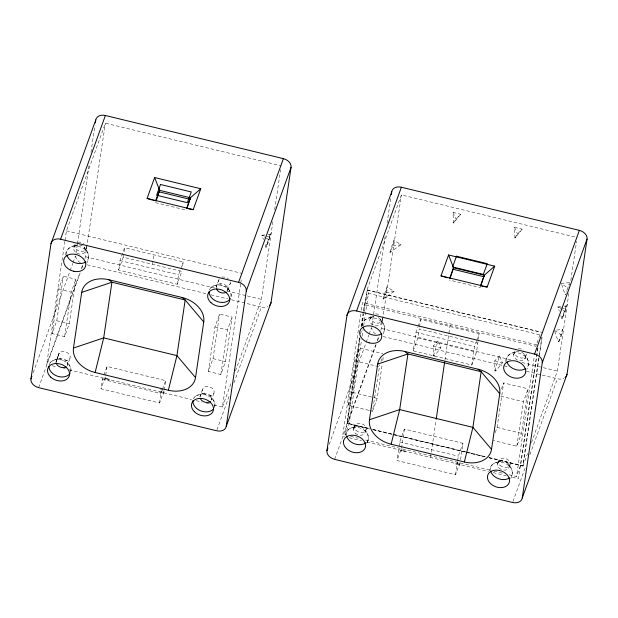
<?xml version="1.0" encoding="UTF-8"?>
<svg xmlns="http://www.w3.org/2000/svg" width="618" height="618" viewBox="0 0 618 618"><rect width="100%" height="100%" fill="white"/><g stroke="black" fill="none" stroke-linecap="round" stroke-linejoin="round"><path stroke-width="0.46" stroke-dasharray="3.09 2.32" d="M367.03 442.72C369.688 438.417 368.065 433.38 364.875 429.858L365.215 432.036L366.188 429.332M231.001 296.354L231.14 294.454L230.112 291.534L227.215 286.914L227.972 289.093L227.455 291.109L230.375 283.09M64.882 241.344L46.659 364.419L79.737 273.048M65.021 240.387L66.435 230.846L105.408 123.198L281.175 165.786M52.113 333.596L58.71 289.077L63.36 276.223L75.859 279.251L69.262 323.77L64.612 336.625L52.113 333.596L56.771 320.742L63.36 276.223M76.022 253.341L77.289 244.767M77.428 243.816L89.278 163.801M90.97 152.368L94.778 126.651M64.612 336.625L71.209 292.105L75.859 279.251M84.975 258.571L105.408 123.198M163.917 391.001L159.575 402.998L100.989 388.799L102.395 379.297L103.639 375.868M118.571 270.066L123.221 257.212L181.816 271.41L177.157 284.265L118.571 270.066L119.977 260.572L124.627 247.718L183.222 261.916L182.094 269.51M105.029 380.078L105.423 377.405M164.233 390.143L165.639 380.642L107.045 366.443L105.639 375.945L100.989 388.799M123.221 257.212L124.627 247.718M152.538 264.203L153.905 254.925M159.575 402.998L160.981 393.496L162.225 390.066M177.157 284.265L178.563 274.771L180.425 269.626M163.615 394.276L164.017 391.603M208.351 371.457L214.94 326.937L219.599 314.083L232.098 317.111L225.5 361.638L220.85 374.485L208.351 371.457L213.001 358.602L219.599 314.083M220.85 374.485L227.439 329.966L232.098 317.111M214.006 404.968L222.426 407.007L240.649 283.932M240.788 282.982L241.352 279.166M265.107 244.682L265.972 247.246L269.201 240.047L270.066 234.207L268.258 234.438M235.52 370.823L261.391 299.359L272.978 221.128M274.67 209.68L280.603 169.602M360.727 314.021L342.642 436.146L344.512 436.594M361.291 310.205L362.426 302.573L538.185 345.168M368.846 410.352L348.096 405.323L354.693 360.804L359.344 347.949L382.843 353.643M359.406 338.023L345.037 435.026L349.162 423.647L361.553 339.946M361.097 326.605L364.334 304.728L368.459 293.349L367.208 290.151L540.634 332.183M369.664 428.931L347.223 423.492L359.939 337.629M361.638 326.18L363.33 314.732M363.894 310.916L367.007 289.919L401.391 194.925L577.158 237.513M360.024 338.687L347.478 423.376L369.046 428.598M360.727 333.929L361.151 331.07M361.854 326.312L363.685 313.944M363.824 312.994L367.208 290.151M348.096 405.323L352.754 392.469L359.344 347.949M362.117 336.146L363.106 329.487M363.67 325.686L368.459 293.349L539.97 334.848M372.005 325.068L385.269 235.528M387.1 223.144L390.769 198.378M383.052 299.035L386.829 286.713L394.083 291.495L383.052 299.035L385.964 292.553L386.829 286.713M389.973 252.291L393.751 239.969L401.005 244.751L389.973 252.291L392.886 245.809L393.751 239.969M380.958 330.306L401.391 194.925M369.765 410.576L372.515 411.24L379.722 365.006M372.515 411.24L377.165 398.386L382.218 364.288M382.774 360.495L383.338 356.71M459.908 462.727L455.566 474.724L396.972 460.526L398.919 447.401M399.05 446.497L399.722 441.97L404.373 429.116L462.967 443.315L460.495 460.016M418.131 326.296L420.619 319.444L479.205 333.643L476.455 352.19L471.804 365.045L413.218 350.846L415.96 332.299L417.822 327.154M401.02 451.804L401.414 449.131M404.373 429.116L401.63 447.671L396.972 460.526M413.218 350.846L417.868 337.992L419.213 328.938L477.799 343.137M419.491 327.046L420.619 319.444M430.53 457.444L436.038 420.232M444.937 360.124L450.306 323.871M480.418 285.956L480.186 287.532L449.433 280.078M455.566 474.724L457.505 461.6M457.637 460.696L458.309 456.169L462.967 443.315M471.804 365.045L474.554 346.497L476.416 341.352M459.607 466.003L460.001 463.33M495.211 432.585L497.073 427.447L503.67 382.921L528.081 388.838L521.484 433.365L516.833 446.219L493.342 440.526M516.833 446.219L523.431 401.692L528.081 388.838M509 474.763L516.501 476.578L534.385 355.79M537.768 348.027L518.409 478.734L510.931 476.926M537.946 348.212L520.619 465.192L516.501 476.578M489.039 457.675L522.782 465.856L539.128 355.474M539.267 354.523L541.808 337.397M489.332 457.93L522.99 466.088L539.097 357.32M539.236 356.37L542.063 337.289M554.771 331.263L558.093 341.151L558.819 341.63L562.589 329.309L555.373 330.244M558.819 341.63L561.723 335.149L562.589 329.309M560.804 315.551L561.955 318.981L565.184 311.781L566.049 305.933L564.249 306.173M569.078 285.485L569.294 284.025M531.503 442.565L557.382 371.086L568.962 292.855M570.8 280.448L576.594 241.329M214.392 407.579C216.4 403.067 212.499 399.313 210.491 395.651L211.657 397.768L211.565 399.892L214.176 392.5M433.411 355.906L437.961 341.051L440.935 347.826L434.176 356.092L433.411 355.906L433.249 345.956L437.961 341.051M494.918 370.815L499.468 355.953L502.449 362.727L495.69 371.001L494.918 370.815L494.755 360.866L499.468 355.953M354.469 426.497L353.465 429.912L355.126 424.96L353.983 427.888L355.674 426.466C350.962 427.308 346.219 429.935 345.632 435.211M270.066 234.207L265.972 247.246L271.279 232.577M566.057 293.565L566.289 292.832M566.745 291.364L566.976 290.63M567.208 289.896L568.591 285.501M568.823 284.767L569.278 283.299M566.049 305.933L561.955 318.981L567.27 304.303M525.709 356.354L524.891 358.819L525.416 356.802L524.651 354.624C528.405 358.687 529.958 364.419 526.806 369.309M58.486 354.771L56.022 362.202L59.143 353.226L56.547 360.178L58.239 358.749L53.086 360.456L50.622 362.218L49.201 364.659M70.421 372.507C72.159 368.799 69.394 365.138 67.432 362.148L67.771 364.326L70.205 357.606M510.159 464.226L509.008 467.602L509.101 465.478L507.934 463.361C511.812 467.532 514.021 473.434 510.653 478.602M366.798 443.152L368.405 438.625M505.539 361.445C506.088 355.883 510.754 352.747 515.852 351.943L514.361 353.079L513.666 354.678L514.647 351.974M86.636 263.322C90.158 257.953 88.428 251.704 84.179 247.331L85.23 249.085L85.431 250.9L86.404 248.197M382.928 334.191C386.258 329.054 383.987 323.199 380.163 319.058L381.221 320.812L381.414 322.627L382.387 319.923M65.462 255.095C66.026 248.652 71.843 245.763 77.497 244.867L75.218 245.709L73.882 247.378L74.685 245.361M33.241 372.646L69.857 271.503M70.182 270.599L72.793 263.376M73.125 262.472L75.411 256.146M81.367 268.529L83.005 264.002M38.633 387.633L80.147 272.947M81.777 268.428L83.415 263.917M103.948 375.01L107.045 366.443M180.734 268.768L183.222 261.916M162.534 389.209L165.639 380.642M218.656 280.248L216.23 286.968L216.926 285.369L218.409 284.234L211.997 286.659L210.089 288.606M202.457 389.657L200.023 396.377L200.966 394.508L202.974 393.357L196.138 395.844L193.99 397.861M222.426 407.007L231.595 381.677M216.949 429.865L229.371 395.551M233.952 382.905L261.406 307.046A8.946 6.582 19.9 0 0 267.81 306.605M361.777 325.918C362.411 319.838 368.313 317.582 373.481 316.594L371.202 317.443L369.873 319.104L370.676 317.088M329.224 444.373L365.841 343.229M366.165 342.326L368.784 335.103M369.108 334.199L371.395 327.88M347.223 423.492L375.721 344.774M377.359 340.255L378.996 335.728M334.616 459.359L376.13 344.674M377.436 341.059L379.398 335.644M380.966 361.576L382.21 358.146M476.725 340.495L479.205 333.643M501.499 388.923L503.67 382.921M539.916 334.894L535.791 346.281L364.334 304.728M498.44 461.383L497.467 464.087L498.402 462.218L500.418 461.067C495.165 462.017 489.912 464.867 489.332 470.792M522.99 466.088L527.571 453.419M512.932 501.592L525.362 467.278M529.935 454.632L557.397 378.78A8.946 6.582 19.9 0 0 563.794 378.332M453.488 223.013L456.007 219.166L460.719 214.253L453.025 212.391L453.488 223.013L460.719 214.253M514.995 237.922L517.513 234.067L522.225 229.162L514.539 227.293L514.995 237.922L522.225 229.162M264.651 234.91L261.947 235.265L263.384 239.545M392.886 245.809L401.005 244.751M385.964 292.553L394.083 291.495M569.51 282.565L561.391 283.623L567.919 287.926M561.692 284.519L565.014 294.407L565.825 294.299M560.634 306.636L557.93 306.991L559.367 311.271M558.093 341.151L558.904 341.043M453.187 222.341L453.96 222.526M514.701 237.242L515.466 237.428M155.504 202.658L186.257 210.112M269.633 237.127L261.947 235.265L265.57 237.66M560.495 307.617L557.93 306.991L562.287 309.865M561.345 307.818L565.617 308.853M367.007 289.919L542.766 332.515M66.435 230.846L242.202 273.442M119.977 260.572L178.563 274.771M415.96 332.299L474.554 346.497M85.632 256.764L214.647 288.027M226.798 290.978L246.435 295.736M247.37 295.96L261.391 299.359M381.615 328.49L510.63 359.761M521.855 362.48L542.419 367.463M543.353 367.687L557.382 371.086M417.868 337.992L476.455 352.19M433.249 345.956L440.935 347.826M494.755 360.866L502.449 362.727M87.161 264.821L206.134 293.658M210.823 294.794L227.687 298.88M231.433 299.784L261.406 307.046M383.145 336.547L507.741 366.744M526.482 371.287L557.397 378.78M58.71 289.077L71.209 292.105M214.94 326.937L227.439 329.966M354.693 360.804L379.104 366.721M500.85 396.223L523.431 401.692M56.771 320.742L69.262 323.77M213.001 358.602L225.5 361.638M352.754 392.469L377.165 398.386M497.073 427.447L521.484 433.365M349.162 423.647L368.838 428.413M372.584 429.317L394.137 434.539M395.072 434.771L485.014 456.563M488.768 457.475L522.782 465.856M372.793 429.51L465.601 451.997M466.536 452.221L485.285 456.764M373.403 429.834L392.098 434.369M393.033 434.593L465.022 452.036M465.957 452.268L485.594 457.026M399.722 441.97L458.309 456.169M160.51 389.24L163.299 389.912M350.661 436.393L358.154 438.208M365.655 440.024L490.267 470.221M494.014 471.132L502.442 473.172M52.267 365.779L56.006 366.683M63.484 368.498L65.353 368.946M69.1 369.85L191.572 399.537M196.246 400.665L201.854 402.024M206.528 403.16L209.332 403.84M349.185 437.729L361.345 440.673M366.953 442.032L488.49 471.488M493.164 472.623L506.258 475.79M102.395 379.297L160.981 393.496M565.014 294.407L565.74 294.886M563.013 310.344L565.184 311.781M554.47 330.367L561.723 335.149M390.058 251.704L390.785 252.183M383.137 298.448L383.863 298.927M266.296 238.139L269.201 240.047M514.539 227.293L517.513 234.067M453.025 212.391L456.007 219.166M495.389 370.321L495.69 371.001M433.882 355.412L434.176 356.092M80.301 262.681A8.946 6.582 19.9 0 1 75.682 255.844M193.48 398.749A11.363 8.358 19.9 0 1 206.744 395.242A11.363 8.358 19.9 0 1 214.825 406.381M199.993 397.05A6.056 4.457 19.9 0 1 206.736 393.388A6.056 4.457 19.9 0 1 211.472 400.124M230.329 281.808A6.056 4.457 19.9 0 1 223.569 286.049A6.056 4.457 19.9 0 1 219.313 278.71M221.862 277.165A6.056 4.457 19.9 0 1 228.274 278.718M216.277 288.274A6.056 4.457 19.9 0 1 223.16 284.048A6.056 4.457 19.9 0 1 227.138 291.526M209.479 289.842A11.363 8.358 19.9 0 1 222.596 285.717A11.363 8.358 19.9 0 1 231.024 296.972M56.045 362.465A6.056 4.457 19.9 0 1 63.036 358.579A6.056 4.457 19.9 0 1 67.123 365.856M49.285 364.419A11.363 8.358 19.9 0 1 62.804 360.371A11.363 8.358 19.9 0 1 70.661 372.113M79.39 244.867A6.056 4.457 19.9 0 1 85.06 252.005A6.056 4.457 19.9 0 1 75.427 252.098A6.056 4.457 19.9 0 1 77.343 244.89M66.682 254.268A11.363 8.358 19.9 0 1 80.456 246.937A11.363 8.358 19.9 0 1 86.443 261.375M86.234 246.458A6.056 4.457 19.9 0 1 80.178 251.294A6.056 4.457 19.9 0 1 75.095 244.187M77.891 242.279A6.056 4.457 19.9 0 1 83.824 243.477M375.535 333.944A8.946 6.582 19.9 0 1 371.673 327.571M378.309 317.582A6.056 4.457 19.9 0 1 379.9 324.975A6.056 4.457 19.9 0 1 370.599 322.92A6.056 4.457 19.9 0 1 373.72 316.563M362.666 326.003A11.363 8.358 19.9 0 1 376.439 318.664A11.363 8.358 19.9 0 1 382.426 333.102M382.225 318.185A6.056 4.457 19.9 0 1 376.161 323.021A6.056 4.457 19.9 0 1 371.078 315.914M375.551 313.836A6.056 4.457 19.9 0 1 379.807 315.203M526.381 353.983A6.056 4.457 19.9 0 1 519.56 357.776A6.056 4.457 19.9 0 1 515.049 350.808M518.394 348.791A6.056 4.457 19.9 0 1 523.778 350.089M506.605 360.657A11.363 8.358 19.9 0 1 520.302 353.519A11.363 8.358 19.9 0 1 526.698 367.71M521.808 352.221A6.056 4.457 19.9 0 1 523.631 360.024A6.056 4.457 19.9 0 1 514.021 356.887A6.056 4.457 19.9 0 1 519.746 351.549M346.404 434.972A11.363 8.358 19.9 0 1 359.73 427.903A11.363 8.358 19.9 0 1 367.092 441.607M490.522 470.731A11.363 8.358 19.9 0 1 503.685 462.789A11.363 8.358 19.9 0 1 510.507 477.119M109.201 378.819L108.984 380.279L105.245 378.618L109.201 378.819M160.101 391.148L159.884 392.608L163.832 392.809L160.101 391.148M405.184 450.545L404.968 452.005L401.236 450.344L405.184 450.545M456.084 462.874L455.868 464.334L459.823 464.543L456.084 462.874M204.01 393.542A6.056 4.457 19.9 0 0 213.959 393.28A6.056 4.457 19.9 0 0 206.984 386.404A6.056 4.457 19.9 0 0 204.01 393.542M60.039 358.656A6.056 4.457 19.9 0 0 69.988 358.394A6.056 4.457 19.9 0 0 63.005 351.518A6.056 4.457 19.9 0 0 60.039 358.656M356.022 430.383A6.056 4.457 19.9 0 0 365.972 430.12A6.056 4.457 19.9 0 0 358.996 423.245A6.056 4.457 19.9 0 0 356.022 430.383M499.993 465.269A6.056 4.457 19.9 0 0 509.943 465.014A6.056 4.457 19.9 0 0 502.967 458.131A6.056 4.457 19.9 0 0 499.993 465.269M355.188 433.21A6.056 4.457 19.9 0 0 365.045 432.685A6.056 4.457 19.9 0 0 357.83 425.949A6.056 4.457 19.9 0 0 355.188 433.21M498.896 467.841A6.056 4.457 19.9 0 0 508.908 467.841A6.056 4.457 19.9 0 0 502.171 460.827A6.056 4.457 19.9 0 0 498.896 467.841"/><path stroke-width="0.93" d="M30.954 378.965L50.985 243.701L95.767 119.985A8.946 6.582 19.9 0 1 105.392 115.504L283.384 158.641A8.946 6.582 19.9 0 1 291.063 167.308L271.032 302.573L226.25 426.289A8.946 6.582 19.9 0 1 216.624 430.769L38.633 387.633A8.946 6.582 19.9 0 1 30.954 378.965L31.935 376.254M95.342 122.843L95.767 119.985M73.465 348.034L81.707 292.376A25.245 18.586 19.9 0 1 108.861 279.745L182.101 297.49L185.168 299.977L203.762 321.955L195.52 377.613A25.245 18.586 19.9 0 1 168.366 390.244L95.126 372.499A25.245 18.586 19.9 0 1 73.465 348.034L103.693 337.884L176.926 355.628L195.52 377.613M156.153 200.865L159.629 190.329L154.639 177.559L200.773 188.745L193.218 209.618L191.256 209.301M187.231 207.424L190.39 197.783L200.773 188.745M226.25 426.289L246.273 291.024L291.063 167.308M326.937 450.692L346.968 315.427L391.75 191.711A8.946 6.582 19.9 0 1 401.376 187.231L579.367 230.367A8.946 6.582 19.9 0 1 587.046 239.035L567.015 374.299L522.233 498.015A8.946 6.582 19.9 0 1 512.608 502.496L334.616 459.359A8.946 6.582 19.9 0 1 326.937 450.692L327.919 447.98M391.333 194.57L391.75 191.711M369.448 419.761L377.691 364.11A25.245 18.586 19.9 0 1 404.852 351.472L478.085 369.216L481.152 371.704L499.753 393.689L491.511 449.34A25.245 18.586 19.9 0 1 464.35 461.978L391.117 444.226A25.245 18.586 19.9 0 1 369.448 419.761L399.676 409.61L472.917 427.355L491.511 449.34M450.082 278.285L453.558 267.748L448.568 254.979L494.701 266.165L487.139 287.038L484.203 286.567M436.177 419.274L444.651 362.032M480.835 285.74L484.311 275.203L494.701 266.165M522.233 498.015L542.264 362.751L587.046 239.035M95.126 372.499L103.693 337.884L111.935 282.225L108.861 279.745M168.366 390.244L176.926 355.628L185.168 299.977L111.935 282.225L81.707 292.376M391.117 444.226L399.676 409.61L407.919 353.952L404.852 351.472M464.35 461.978L472.917 427.355L481.152 371.704L407.919 353.952L377.691 364.11M50.985 243.701A8.946 6.582 19.9 0 1 60.603 239.22L105.392 115.504M149.911 199.297L147.084 198.44L154.639 177.559M246.273 291.024A8.946 6.582 19.9 0 0 238.602 282.356L283.384 158.641M346.968 315.427A8.946 6.582 19.9 0 1 356.594 310.954L401.376 187.231M443.291 276.555L441.013 275.86L448.568 254.979M449.665 278.502L453.558 267.748L484.311 275.203L480.418 285.956M542.264 362.751A8.946 6.582 19.9 0 0 534.585 354.083L579.367 230.367M186.729 208.575L190.39 197.783L159.629 190.329L155.442 200.989M188.784 208.899L190.607 209.193M481.723 286.165L483.454 286.443M159.398 191.904L190.151 199.359M453.326 269.324L484.079 276.779M147.084 198.44L193.218 209.618M441.013 275.86L487.139 287.038M60.603 239.22L238.602 282.356M356.594 310.954L534.585 354.083M443.415 276.594L445.339 277.181M445.879 277.343L447.324 277.783M150.514 199.483L151.951 199.923M152.978 200.24L153.998 200.549M271.032 302.573A8.946 6.582 19.9 0 1 269.618 305.354M182.101 297.49A25.245 18.586 19.9 0 1 203.762 321.955M213.434 409.016A11.363 8.358 19.9 0 1 200.41 410.723A11.363 8.358 19.9 0 1 192.97 400.464M210.46 401.399A6.056 4.457 19.9 0 1 204.867 402.148A6.056 4.457 19.9 0 1 200.317 398.448M226.381 292.19A6.056 4.457 19.9 0 1 216.485 288.946M230.344 298.625A11.363 8.358 19.9 0 1 217.752 301.731A11.363 8.358 19.9 0 1 209.108 291.657M66.08 366.791A6.056 4.457 19.9 0 1 60.34 367.077A6.056 4.457 19.9 0 1 56.192 363.129M70.112 373.241A11.363 8.358 19.9 0 1 57.505 376.231A11.363 8.358 19.9 0 1 48.938 366.18M85.74 261.916A11.363 8.358 19.9 0 1 74.817 262.689A11.363 8.358 19.9 0 1 66.883 255.126M567.015 374.299A8.946 6.582 19.9 0 1 565.076 377.552M478.085 369.216A25.245 18.586 19.9 0 1 499.753 393.689M381.731 333.643A11.363 8.358 19.9 0 1 371.07 334.508A11.363 8.358 19.9 0 1 363.005 327.285M525.686 368.537A11.363 8.358 19.9 0 1 514.887 369.34A11.363 8.358 19.9 0 1 506.899 361.939M365.871 442.797A11.363 8.358 19.9 0 1 354.585 443.817A11.363 8.358 19.9 0 1 346.551 435.829M509.487 477.946A11.363 8.358 19.9 0 1 498.834 478.803A11.363 8.358 19.9 0 1 490.777 471.58M160.495 184.488L156.609 195.242L187.362 202.696L191.256 191.935L160.495 184.488M456.486 256.215L452.592 266.968L483.346 274.423L487.239 263.67L456.486 256.215M194.322 411.665A11.363 8.366 19.9 0 0 213.032 411.387A11.363 8.366 19.9 0 0 200.147 398.386A11.363 8.366 19.9 0 0 194.322 411.665M210.892 302.611A11.363 8.366 19.9 0 0 229.378 301.607A11.363 8.366 19.9 0 0 215.829 288.992A11.363 8.366 19.9 0 0 210.892 302.611M50.715 377.119A11.363 8.366 19.9 0 0 69.208 376.13A11.363 8.366 19.9 0 0 55.666 363.515A11.363 8.366 19.9 0 0 50.715 377.119M73.843 271.279A11.363 8.366 19.9 0 0 85.763 265.099A11.34 8.351 19.9 0 0 78.092 255.18A11.425 8.413 19.9 0 0 75.968 254.5A11.363 8.366 19.9 0 0 63.716 260.317A11.363 8.366 19.9 0 0 73.843 271.279M369.116 342.835A11.363 8.366 19.9 0 0 381.746 336.825A11.34 8.351 19.9 0 0 374.075 326.914A11.363 8.366 19.9 0 0 359.931 330.978A11.363 8.366 19.9 0 0 369.116 342.835M525.655 372.26A11.363 8.366 19.9 0 0 515.922 361.113A11.425 8.413 19.9 0 0 513.751 360.757A11.34 8.351 19.9 0 0 503.778 366.397A11.363 8.366 19.9 0 0 513.102 377.722A11.363 8.366 19.9 0 0 525.655 372.26M343.538 441.182A11.363 8.366 19.9 0 0 353.28 452.337A11.425 8.413 19.9 0 0 355.45 452.693A11.34 8.351 19.9 0 0 365.423 447.046A11.363 8.366 19.9 0 0 356.099 435.721A11.363 8.366 19.9 0 0 343.538 441.182M499.367 470.437A11.363 8.366 19.9 0 0 487.455 476.617A11.34 8.351 19.9 0 0 495.126 486.536A11.425 8.413 19.9 0 0 497.251 487.223A11.363 8.366 19.9 0 0 509.495 481.399A11.363 8.366 19.9 0 0 499.367 470.437"/></g></svg>
